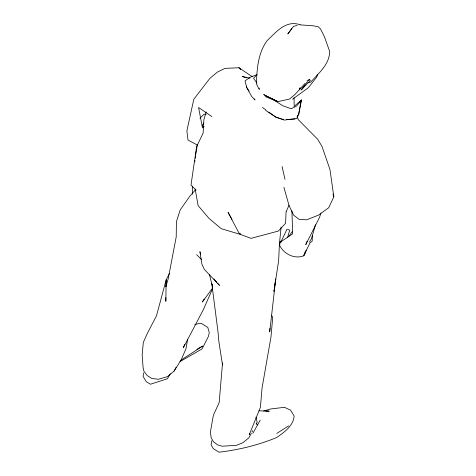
<?xml version="1.0" encoding="UTF-8"?>
<svg xmlns="http://www.w3.org/2000/svg" width="476" height="476" viewBox="0 0 476 476"><rect width="100%" height="100%" fill="white"/><g stroke="black" fill="none" stroke-linecap="round" stroke-linejoin="round"><path stroke-width="0.71" d="M192.352 194.22L192.363 186.14M312.28 235.781L312.22 241.124L309.924 243.004L303.688 255.814C294.495 259.444 283.833 253.958 279.644 245.408L280.049 242.314L282.107 239.553L287.052 229.045M165.892 297.607L165.832 301.32L166.166 279.787L169.563 273.284M166.076 285.725L166.166 279.787L156.491 315.808L147.542 332.992L143.306 342.446L142.169 354.906L143.056 367.163L143.877 371.173L147.292 375.659L151.933 378.491L158.359 379.271L167.415 376.647L174.085 371.096L181.183 359.886L186.021 348.593L187.592 339.382M294.156 105.446L294.043 97.806M269.874 328.273L269.714 331.897L275.741 278.894L274.866 284.707M286.082 211.778L285.576 223.286L278.406 231.05L250.989 238.363L240.582 234.466L221.215 228.688L208.881 218.258L198.123 205.62L195.154 189.079L196.011 190.061L190.983 185.14L196.624 146.596L203.115 133.161L203.883 119.625L206.173 111.919M222.53 362.902L219.186 402.553L213.373 415.28L210.362 432.137L211.154 437.658L213.343 441.645L217.681 444.911L222.185 446.22L236.453 445.316L242.915 442.716L248.918 437.783L251.328 433.249M281.114 227.058L279.4 244.015L278.644 260.693L274.414 288.325M194.779 161.858L194.964 160.388M195.237 158.187L195.422 156.717M195.606 155.253L197.266 145.109M273.89 291.247L274.105 289.795M274.432 287.611L274.652 286.159M273.968 291.235L274.188 289.783M211.766 440.758L211.088 444.786L213.206 448.594L219.002 452.2C238.738 449.897 258.123 445.143 276.526 437.599C284.142 432.315 293.18 426.151 294.162 416.095L290.604 410.157L284.493 407.319L270.838 408.943L263.549 411.038M300.32 104.839L298.72 114.151L296.75 118.47L284.315 120.083L275.765 117.096L265.721 110.45M300.564 103.405L301.058 100.537L301.552 100.037L298.72 114.151L297.072 116.346M249.543 433.315L249.263 434.749L260.42 407.295L262.044 388.136L270.969 336.978L272.748 317.212L271.629 315.493M143.764 372.857L143.05 376.314L146.209 381.657L150.475 384.227L167.391 378.753L170.325 373.755M317.468 74.179L316.837 76.88L308.329 87.751L292.526 99.198M299.327 89.78L299.767 88.036M202.276 126.188L202.651 124.783L203.936 122.975M287.528 237.744L289.705 230.146L287.796 229.521M315.469 224.767L311.59 238.351L309.507 242.034M320.925 213.099L319.557 217.306L305.759 244.676L307.079 241.231M306.163 250.067L305.033 253.524L303.688 255.814L305.193 251.828M184.605 344.392L183.373 347.724L203.52 309.323L212.332 289.241M286.165 211.731L289.057 205.144M166.743 284.6L165.832 286.629L168.147 279.085L176.221 236.899L176.406 221.691L180.225 209.856L189.823 196.29L195.529 189.716M297.238 116.198L298.178 119.559L317.73 139.331L322.05 146.566L329.963 169.551L333.831 196.814L328.702 207.738L318.295 215.217L306.598 219.841L299.184 219.371L293.65 215.188L289.099 205.703L283.892 187.294M174.085 371.096L176.138 367.21M252.012 431.952L252.702 430.661M256.147 424.181L257.177 422.236L255.963 417.184M252.863 433.297L260.223 420.118M204.246 298.952L202.294 302.04L212.463 288.289M299.797 102.31L301.058 100.537M299.529 88.834L300.32 87.739M299.856 102.376L301.552 100.037L293.93 106.559M291.919 28.477L287.801 33.963L293.466 26.388L297.214 25.448M288.789 236.245L292.24 231.681M300.957 90.196L307.597 81.485M304.438 85.948L301.719 89.375L310.394 80.444L309.454 79.629L307.008 80.628M301.552 100.037L296.578 106.047L291.193 108.73L282.869 105.791L271.612 98.621M305.045 83.383L295.09 94.373L289.539 99.044L277.811 101.656L265.174 96.557M199.914 118.256L204.085 114.228L206.221 114.323M204.127 126.509L202.478 127.895L198.575 107.481L211.88 116.59M308.418 80.331L309.454 79.629M180.85 360.231L202.675 346.076L196.874 349.33M276.758 433.44L288.712 425.836M179.993 361.593L202.086 348.92L208.494 336.24L209.267 332.51L207.804 327.434L201.443 323.46L199.718 323.275L194.732 324.668M281.387 241.915L280.049 242.314L292.698 233.841L291.901 210.874M307.924 82.747L310.78 82.08C318.652 73.09 329.41 64.629 329.695 51.527L324.412 36.706L320.586 29.066L318.182 26.698L313.214 25.805L299.963 24.853M286.653 119.446L295.013 119.083M265.709 411.187L269.238 411.127L259.045 410.824M300.082 24.728C285.915 19.855 276.55 31.785 267.31 40.412C257.986 52.901 256.986 68.734 256.403 83.734L258.908 88.982M250.007 78.171L242.141 76.463L246.265 77.82M283.75 119.654L275.765 117.096L268.821 112.068M197.748 145.263L187.996 140.051L186.878 130.846L193.803 99.276L209.856 78.409L217.294 72.15L224.999 68.371L238.952 67.765L252.292 76.701M262.46 107.463L265.929 109.974M240.511 69.252L238.952 67.765L240.422 69.401M196.636 254.666L201.58 259.604M213.879 278.948L216.693 282.149M217.627 283.22L219.501 285.356L204.299 269.356L201.901 264.132L199.932 251.691L200.646 254.493M256.873 83.002L253.559 78.266L257.052 74.625L250.037 77.326L245.033 80.837L246.735 87.542L251.596 96.342L254.993 100.002L254.208 98.818M256.171 423.134L257.409 424.925M249.097 91.1L246.735 87.542L246.538 86.126M232.002 219.329L228.069 212.391L238.982 233.097L240.582 234.466L239.868 233.204M333.01 194.053L333.831 196.814M209.369 274.319L212.629 287.129L212.397 284.243M259.164 88.09L259.503 89.524M282.084 166.523L284.975 179.345M222.512 364.979L218.853 341.518L218.008 331.897L211.76 283.315M277.811 101.656L263.805 94.653L277.811 101.656"/></g></svg>
